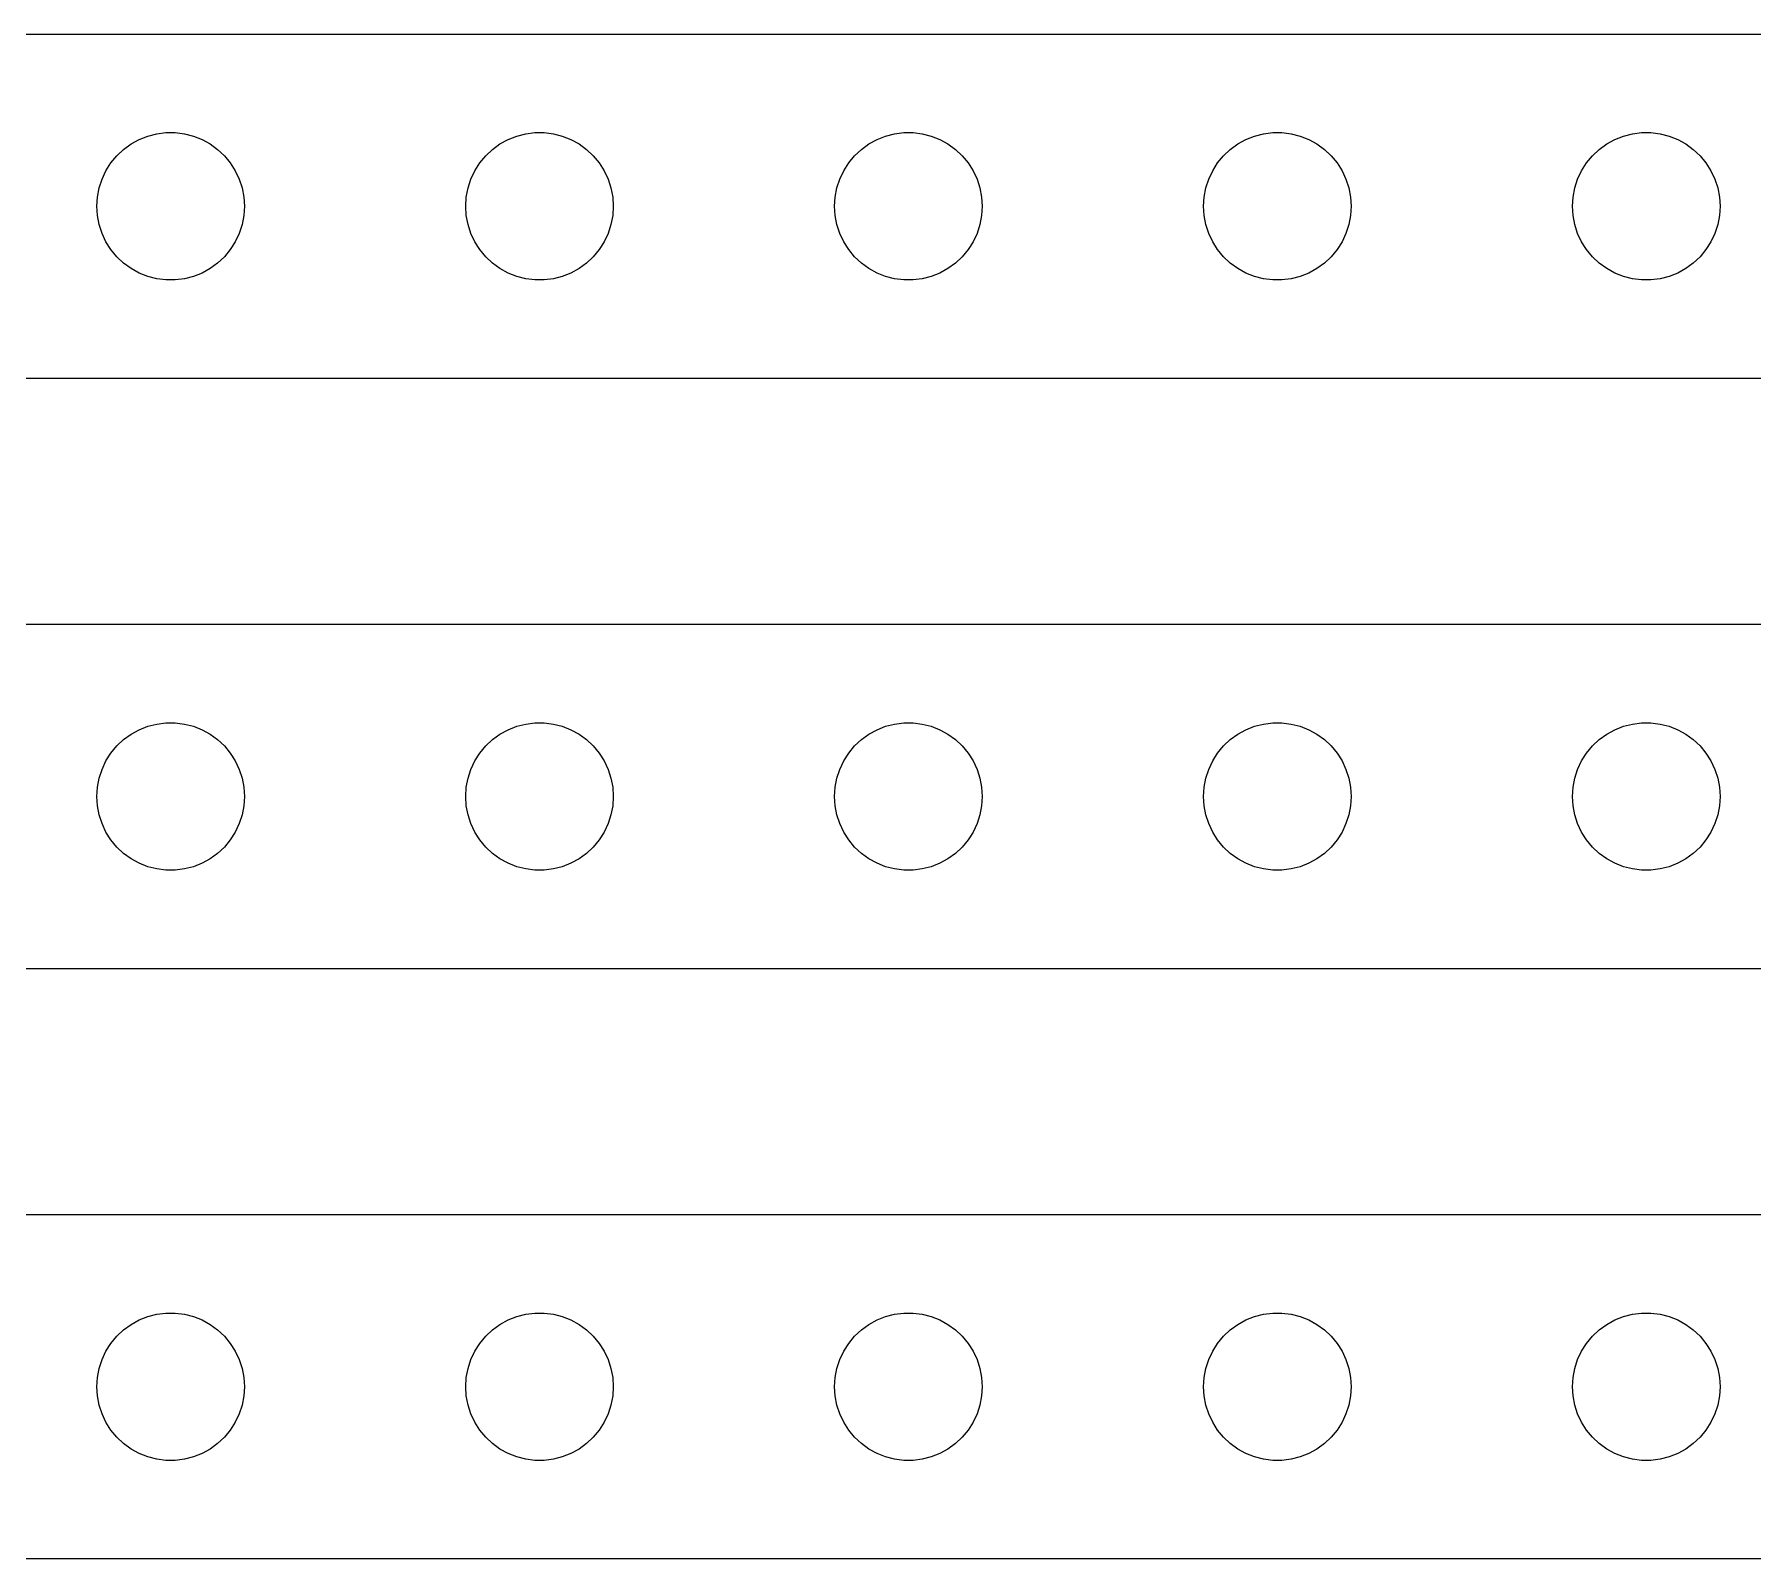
# Model space of a CAD drawing. Header units: metres. Extents: x -127 to 127, y 41 to 103.
# Drawn here: x -5.5 to 64.3, y 41 to 103 of the extents above; entities that cross this region are included whole.
import ezdxf

# ---------------------------------------------------------------- set-up
doc = ezdxf.new("R2010")
doc.units = ezdxf.units.M

msp = doc.modelspace()

# ---------------------------------------------------------------- linework, layer by layer
for p, q in [((122.314, 102.99), (-122.314, 102.99)), ((-1.91226, 98.3115), (-1.60747, 98.533)), ((-1.60747, 98.533), (-1.27733, 98.7145)), ((-1.27733, 98.7145), (-0.92705, 98.8532)), ((-0.92705, 98.8532), (-0.56213, 98.9469)), ((-0.56213, 98.9469), (-0.18837, 98.9941)), ((-0.18837, 98.9941), (0.18837, 98.9941)), ((0.18837, 98.9941), (0.56213, 98.9469)), ((0.56213, 98.9469), (0.92705, 98.8532)), ((0.92705, 98.8532), (1.27733, 98.7145)), ((1.27733, 98.7145), (1.60747, 98.533)), ((1.60747, 98.533), (1.91226, 98.3115)), ((13.0877, 98.3115), (13.3925, 98.533)), ((13.3925, 98.533), (13.7227, 98.7145)), ((13.7227, 98.7145), (14.0729, 98.8532)), ((14.0729, 98.8532), (14.4379, 98.9469)), ((14.4379, 98.9469), (14.8116, 98.9941)), ((14.8116, 98.9941), (15.1884, 98.9941)), ((15.1884, 98.9941), (15.5621, 98.9469)), ((15.5621, 98.9469), (15.927, 98.8532)), ((15.927, 98.8532), (16.2773, 98.7145)), ((16.2773, 98.7145), (16.6075, 98.533)), ((16.6075, 98.533), (16.9123, 98.3115)), ((28.0877, 98.3115), (28.3925, 98.533)), ((28.3925, 98.533), (28.7227, 98.7145)), ((28.7227, 98.7145), (29.0729, 98.8532)), ((29.0729, 98.8532), (29.4379, 98.9469)), ((29.4379, 98.9469), (29.8116, 98.9941)), ((29.8116, 98.9941), (30.1884, 98.9941)), ((30.1884, 98.9941), (30.5621, 98.9469)), ((30.5621, 98.9469), (30.927, 98.8532)), ((30.927, 98.8532), (31.2773, 98.7145)), ((31.2773, 98.7145), (31.6075, 98.533)), ((31.6075, 98.533), (31.9123, 98.3115)), ((43.0877, 98.3115), (43.3925, 98.533)), ((43.3925, 98.533), (43.7227, 98.7145)), ((43.7227, 98.7145), (44.0729, 98.8532)), ((44.0729, 98.8532), (44.4379, 98.9469)), ((44.4379, 98.9469), (44.8116, 98.9941)), ((44.8116, 98.9941), (45.1884, 98.9941)), ((45.1884, 98.9941), (45.5621, 98.9469)), ((45.5621, 98.9469), (45.927, 98.8532)), ((45.927, 98.8532), (46.2773, 98.7145)), ((46.2773, 98.7145), (46.6075, 98.533)), ((46.6075, 98.533), (46.9123, 98.3115)), ((58.0877, 98.3115), (58.3925, 98.533)), ((58.3925, 98.533), (58.7227, 98.7145)), ((58.7227, 98.7145), (59.0729, 98.8532)), ((59.0729, 98.8532), (59.4379, 98.9469)), ((59.4379, 98.9469), (59.8116, 98.9941)), ((59.8116, 98.9941), (60.1884, 98.9941)), ((60.1884, 98.9941), (60.5621, 98.9469)), ((60.5621, 98.9469), (60.927, 98.8532)), ((60.927, 98.8532), (61.2773, 98.7145)), ((61.2773, 98.7145), (61.6075, 98.533)), ((61.6075, 98.533), (61.9123, 98.3115)), ((-2.42705, 97.7634), (-2.1869, 98.0536)), ((-2.1869, 98.0536), (-1.91226, 98.3115)), ((1.91226, 98.3115), (2.1869, 98.0536)), ((2.1869, 98.0536), (2.42705, 97.7634)), ((12.5729, 97.7634), (12.8131, 98.0536)), ((12.8131, 98.0536), (13.0877, 98.3115)), ((16.9123, 98.3115), (17.1869, 98.0536)), ((17.1869, 98.0536), (17.427, 97.7634)), ((27.5729, 97.7634), (27.8131, 98.0536)), ((27.8131, 98.0536), (28.0877, 98.3115)), ((31.9123, 98.3115), (32.1869, 98.0536)), ((32.1869, 98.0536), (32.427, 97.7634)), ((42.5729, 97.7634), (42.8131, 98.0536)), ((42.8131, 98.0536), (43.0877, 98.3115)), ((46.9123, 98.3115), (47.1869, 98.0536)), ((47.1869, 98.0536), (47.427, 97.7634)), ((57.5729, 97.7634), (57.8131, 98.0536)), ((57.8131, 98.0536), (58.0877, 98.3115)), ((61.9123, 98.3115), (62.1869, 98.0536)), ((62.1869, 98.0536), (62.427, 97.7634)), ((-2.78932, 97.1044), (-2.62891, 97.4453)), ((-2.62891, 97.4453), (-2.42705, 97.7634)), ((2.42705, 97.7634), (2.62891, 97.4453)), ((2.62891, 97.4453), (2.78932, 97.1044)), ((12.2107, 97.1044), (12.3711, 97.4453)), ((12.3711, 97.4453), (12.5729, 97.7634)), ((17.427, 97.7634), (17.6289, 97.4453)), ((17.6289, 97.4453), (17.7893, 97.1044)), ((27.2107, 97.1044), (27.3711, 97.4453)), ((27.3711, 97.4453), (27.5729, 97.7634)), ((32.427, 97.7634), (32.6289, 97.4453)), ((32.6289, 97.4453), (32.7893, 97.1044)), ((42.2107, 97.1044), (42.3711, 97.4453)), ((42.3711, 97.4453), (42.5729, 97.7634)), ((47.427, 97.7634), (47.6289, 97.4453)), ((47.6289, 97.4453), (47.7893, 97.1044)), ((57.2107, 97.1044), (57.3711, 97.4453)), ((57.3711, 97.4453), (57.5729, 97.7634)), ((62.427, 97.7634), (62.6289, 97.4453)), ((62.6289, 97.4453), (62.7893, 97.1044)), ((-2.97633, 96.376), (-2.90575, 96.7461)), ((-2.90575, 96.7461), (-2.78932, 97.1044)), ((2.78932, 97.1044), (2.90575, 96.7461)), ((2.90575, 96.7461), (2.97633, 96.376)), ((12.0237, 96.376), (12.0942, 96.7461)), ((12.0942, 96.7461), (12.2107, 97.1044)), ((17.7893, 97.1044), (17.9057, 96.7461)), ((17.9057, 96.7461), (17.9763, 96.376)), ((27.0237, 96.376), (27.0942, 96.7461)), ((27.0942, 96.7461), (27.2107, 97.1044)), ((32.7893, 97.1044), (32.9057, 96.7461)), ((32.9057, 96.7461), (32.9763, 96.376)), ((42.0237, 96.376), (42.0942, 96.7461)), ((42.0942, 96.7461), (42.2107, 97.1044)), ((47.7893, 97.1044), (47.9057, 96.7461)), ((47.9057, 96.7461), (47.9763, 96.376)), ((57.0237, 96.376), (57.0942, 96.7461)), ((57.0942, 96.7461), (57.2107, 97.1044)), ((62.7893, 97.1044), (62.9057, 96.7461)), ((62.9057, 96.7461), (62.9763, 96.376)), ((-3, 96), (-2.97633, 96.376)), ((-2.97633, 95.624), (-3, 96)), ((2.97633, 96.376), (3, 96)), ((3, 96), (2.97633, 95.624)), ((12, 96), (12.0237, 96.376)), ((12.0237, 95.624), (12, 96)), ((17.9763, 96.376), (18, 96)), ((18, 96), (17.9763, 95.624)), ((27, 96), (27.0237, 96.376)), ((27.0237, 95.624), (27, 96)), ((32.9763, 96.376), (33, 96)), ((33, 96), (32.9763, 95.624)), ((42, 96), (42.0237, 96.376)), ((42.0237, 95.624), (42, 96)), ((47.9763, 96.376), (48, 96)), ((48, 96), (47.9763, 95.624)), ((57, 96), (57.0237, 96.376)), ((57.0237, 95.624), (57, 96)), ((62.9763, 96.376), (63, 96)), ((63, 96), (62.9763, 95.624)), ((-2.90575, 95.2539), (-2.97633, 95.624)), ((-2.78932, 94.8956), (-2.90575, 95.2539)), ((2.90575, 95.2539), (2.78932, 94.8956)), ((2.97633, 95.624), (2.90575, 95.2539)), ((12.0942, 95.2539), (12.0237, 95.624)), ((12.2107, 94.8956), (12.0942, 95.2539)), ((17.9057, 95.2539), (17.7893, 94.8956)), ((17.9763, 95.624), (17.9057, 95.2539)), ((27.0942, 95.2539), (27.0237, 95.624)), ((27.2107, 94.8956), (27.0942, 95.2539)), ((32.9057, 95.2539), (32.7893, 94.8956)), ((32.9763, 95.624), (32.9057, 95.2539)), ((42.0942, 95.2539), (42.0237, 95.624)), ((42.2107, 94.8956), (42.0942, 95.2539)), ((47.9057, 95.2539), (47.7893, 94.8956)), ((47.9763, 95.624), (47.9057, 95.2539)), ((57.0942, 95.2539), (57.0237, 95.624)), ((57.2107, 94.8956), (57.0942, 95.2539)), ((62.9057, 95.2539), (62.7893, 94.8956)), ((62.9763, 95.624), (62.9057, 95.2539)), ((-2.62891, 94.5547), (-2.78932, 94.8956)), ((-2.42705, 94.2366), (-2.62891, 94.5547)), ((2.62891, 94.5547), (2.42705, 94.2366)), ((2.78932, 94.8956), (2.62891, 94.5547)), ((12.3711, 94.5547), (12.2107, 94.8956)), ((12.5729, 94.2366), (12.3711, 94.5547)), ((17.6289, 94.5547), (17.427, 94.2366)), ((17.7893, 94.8956), (17.6289, 94.5547)), ((27.3711, 94.5547), (27.2107, 94.8956)), ((27.5729, 94.2366), (27.3711, 94.5547)), ((32.6289, 94.5547), (32.427, 94.2366)), ((32.7893, 94.8956), (32.6289, 94.5547)), ((42.3711, 94.5547), (42.2107, 94.8956)), ((42.5729, 94.2366), (42.3711, 94.5547)), ((47.6289, 94.5547), (47.427, 94.2366)), ((47.7893, 94.8956), (47.6289, 94.5547)), ((57.3711, 94.5547), (57.2107, 94.8956)), ((57.5729, 94.2366), (57.3711, 94.5547)), ((62.6289, 94.5547), (62.427, 94.2366)), ((62.7893, 94.8956), (62.6289, 94.5547)), ((-2.1869, 93.9464), (-2.42705, 94.2366)), ((-1.91226, 93.6885), (-2.1869, 93.9464)), ((-1.60747, 93.467), (-1.91226, 93.6885)), ((1.91226, 93.6885), (1.60747, 93.467)), ((2.1869, 93.9464), (1.91226, 93.6885)), ((2.42705, 94.2366), (2.1869, 93.9464)), ((12.8131, 93.9464), (12.5729, 94.2366)), ((13.0877, 93.6885), (12.8131, 93.9464)), ((13.3925, 93.467), (13.0877, 93.6885)), ((16.9123, 93.6885), (16.6075, 93.467)), ((17.1869, 93.9464), (16.9123, 93.6885)), ((17.427, 94.2366), (17.1869, 93.9464)), ((27.8131, 93.9464), (27.5729, 94.2366)), ((28.0877, 93.6885), (27.8131, 93.9464)), ((28.3925, 93.467), (28.0877, 93.6885)), ((31.9123, 93.6885), (31.6075, 93.467)), ((32.1869, 93.9464), (31.9123, 93.6885)), ((32.427, 94.2366), (32.1869, 93.9464)), ((42.8131, 93.9464), (42.5729, 94.2366)), ((43.0877, 93.6885), (42.8131, 93.9464)), ((43.3925, 93.467), (43.0877, 93.6885)), ((46.9123, 93.6885), (46.6075, 93.467)), ((47.1869, 93.9464), (46.9123, 93.6885)), ((47.427, 94.2366), (47.1869, 93.9464)), ((57.8131, 93.9464), (57.5729, 94.2366)), ((58.0877, 93.6885), (57.8131, 93.9464)), ((58.3925, 93.467), (58.0877, 93.6885)), ((61.9123, 93.6885), (61.6075, 93.467)), ((62.1869, 93.9464), (61.9123, 93.6885)), ((62.427, 94.2366), (62.1869, 93.9464)), ((-1.27733, 93.2855), (-1.60747, 93.467)), ((-0.92705, 93.1468), (-1.27733, 93.2855)), ((-0.56213, 93.0531), (-0.92705, 93.1468)), ((-0.18837, 93.0059), (-0.56213, 93.0531)), ((0.18837, 93.0059), (-0.18837, 93.0059)), ((0.56213, 93.0531), (0.18837, 93.0059)), ((0.92705, 93.1468), (0.56213, 93.0531)), ((1.27733, 93.2855), (0.92705, 93.1468)), ((1.60747, 93.467), (1.27733, 93.2855)), ((13.7227, 93.2855), (13.3925, 93.467)), ((14.0729, 93.1468), (13.7227, 93.2855)), ((14.4379, 93.0531), (14.0729, 93.1468)), ((14.8116, 93.0059), (14.4379, 93.0531)), ((15.1884, 93.0059), (14.8116, 93.0059)), ((15.5621, 93.0531), (15.1884, 93.0059)), ((15.927, 93.1468), (15.5621, 93.0531)), ((16.2773, 93.2855), (15.927, 93.1468)), ((16.6075, 93.467), (16.2773, 93.2855)), ((28.7227, 93.2855), (28.3925, 93.467)), ((29.0729, 93.1468), (28.7227, 93.2855)), ((29.4379, 93.0531), (29.0729, 93.1468)), ((29.8116, 93.0059), (29.4379, 93.0531)), ((30.1884, 93.0059), (29.8116, 93.0059)), ((30.5621, 93.0531), (30.1884, 93.0059)), ((30.927, 93.1468), (30.5621, 93.0531)), ((31.2773, 93.2855), (30.927, 93.1468)), ((31.6075, 93.467), (31.2773, 93.2855)), ((43.7227, 93.2855), (43.3925, 93.467)), ((44.0729, 93.1468), (43.7227, 93.2855)), ((44.4379, 93.0531), (44.0729, 93.1468)), ((44.8116, 93.0059), (44.4379, 93.0531)), ((45.1884, 93.0059), (44.8116, 93.0059)), ((45.5621, 93.0531), (45.1884, 93.0059)), ((45.927, 93.1468), (45.5621, 93.0531)), ((46.2773, 93.2855), (45.927, 93.1468)), ((46.6075, 93.467), (46.2773, 93.2855)), ((58.7227, 93.2855), (58.3925, 93.467)), ((59.0729, 93.1468), (58.7227, 93.2855)), ((59.4379, 93.0531), (59.0729, 93.1468)), ((59.8116, 93.0059), (59.4379, 93.0531)), ((60.1884, 93.0059), (59.8116, 93.0059)), ((60.5621, 93.0531), (60.1884, 93.0059)), ((60.927, 93.1468), (60.5621, 93.0531)), ((61.2773, 93.2855), (60.927, 93.1468)), ((61.6075, 93.467), (61.2773, 93.2855)), ((-122.314, 89.0099), (122.314, 89.0099)), ((122.314, 78.9901), (-122.314, 78.9901)), ((-1.27733, 74.7145), (-0.92705, 74.8532)), ((-0.92705, 74.8532), (-0.56213, 74.9469)), ((-0.56213, 74.9469), (-0.18837, 74.9941)), ((-0.18837, 74.9941), (0.18837, 74.9941)), ((0.18837, 74.9941), (0.56213, 74.9469)), ((0.56213, 74.9469), (0.92705, 74.8532)), ((0.92705, 74.8532), (1.27733, 74.7145)), ((13.7227, 74.7145), (14.0729, 74.8532)), ((14.0729, 74.8532), (14.4379, 74.9469)), ((14.4379, 74.9469), (14.8116, 74.9941)), ((14.8116, 74.9941), (15.1884, 74.9941)), ((15.1884, 74.9941), (15.5621, 74.9469)), ((15.5621, 74.9469), (15.927, 74.8532)), ((15.927, 74.8532), (16.2773, 74.7145)), ((28.7227, 74.7145), (29.0729, 74.8532)), ((29.0729, 74.8532), (29.4379, 74.9469)), ((29.4379, 74.9469), (29.8116, 74.9941)), ((29.8116, 74.9941), (30.1884, 74.9941)), ((30.1884, 74.9941), (30.5621, 74.9469)), ((30.5621, 74.9469), (30.927, 74.8532)), ((30.927, 74.8532), (31.2773, 74.7145)), ((43.7227, 74.7145), (44.0729, 74.8532)), ((44.0729, 74.8532), (44.4379, 74.9469)), ((44.4379, 74.9469), (44.8116, 74.9941)), ((44.8116, 74.9941), (45.1884, 74.9941)), ((45.1884, 74.9941), (45.5621, 74.9469)), ((45.5621, 74.9469), (45.927, 74.8532)), ((45.927, 74.8532), (46.2773, 74.7145)), ((58.7227, 74.7145), (59.0729, 74.8532)), ((59.0729, 74.8532), (59.4379, 74.9469)), ((59.4379, 74.9469), (59.8116, 74.9941)), ((59.8116, 74.9941), (60.1884, 74.9941)), ((60.1884, 74.9941), (60.5621, 74.9469)), ((60.5621, 74.9469), (60.927, 74.8532)), ((60.927, 74.8532), (61.2773, 74.7145)), ((-2.1869, 74.0536), (-1.91226, 74.3115)), ((-1.91226, 74.3115), (-1.60747, 74.533)), ((-1.60747, 74.533), (-1.27733, 74.7145)), ((1.27733, 74.7145), (1.60747, 74.533)), ((1.60747, 74.533), (1.91226, 74.3115)), ((1.91226, 74.3115), (2.1869, 74.0536)), ((12.8131, 74.0536), (13.0877, 74.3115)), ((13.0877, 74.3115), (13.3925, 74.533)), ((13.3925, 74.533), (13.7227, 74.7145)), ((16.2773, 74.7145), (16.6075, 74.533)), ((16.6075, 74.533), (16.9123, 74.3115)), ((16.9123, 74.3115), (17.1869, 74.0536)), ((27.8131, 74.0536), (28.0877, 74.3115)), ((28.0877, 74.3115), (28.3925, 74.533)), ((28.3925, 74.533), (28.7227, 74.7145)), ((31.2773, 74.7145), (31.6075, 74.533)), ((31.6075, 74.533), (31.9123, 74.3115)), ((31.9123, 74.3115), (32.1869, 74.0536)), ((42.8131, 74.0536), (43.0877, 74.3115)), ((43.0877, 74.3115), (43.3925, 74.533)), ((43.3925, 74.533), (43.7227, 74.7145)), ((46.2773, 74.7145), (46.6075, 74.533)), ((46.6075, 74.533), (46.9123, 74.3115)), ((46.9123, 74.3115), (47.1869, 74.0536)), ((57.8131, 74.0536), (58.0877, 74.3115)), ((58.0877, 74.3115), (58.3925, 74.533)), ((58.3925, 74.533), (58.7227, 74.7145)), ((61.2773, 74.7145), (61.6075, 74.533)), ((61.6075, 74.533), (61.9123, 74.3115)), ((61.9123, 74.3115), (62.1869, 74.0536)), ((-2.78932, 73.1044), (-2.62891, 73.4453)), ((-2.62891, 73.4453), (-2.42705, 73.7634)), ((-2.42705, 73.7634), (-2.1869, 74.0536)), ((2.1869, 74.0536), (2.42705, 73.7634)), ((2.42705, 73.7634), (2.62891, 73.4453)), ((2.62891, 73.4453), (2.78932, 73.1044)), ((12.2107, 73.1044), (12.3711, 73.4453)), ((12.3711, 73.4453), (12.5729, 73.7634)), ((12.5729, 73.7634), (12.8131, 74.0536)), ((17.1869, 74.0536), (17.427, 73.7634)), ((17.427, 73.7634), (17.6289, 73.4453)), ((17.6289, 73.4453), (17.7893, 73.1044)), ((27.2107, 73.1044), (27.3711, 73.4453)), ((27.3711, 73.4453), (27.5729, 73.7634)), ((27.5729, 73.7634), (27.8131, 74.0536)), ((32.1869, 74.0536), (32.427, 73.7634)), ((32.427, 73.7634), (32.6289, 73.4453)), ((32.6289, 73.4453), (32.7893, 73.1044)), ((42.2107, 73.1044), (42.3711, 73.4453)), ((42.3711, 73.4453), (42.5729, 73.7634)), ((42.5729, 73.7634), (42.8131, 74.0536)), ((47.1869, 74.0536), (47.427, 73.7634)), ((47.427, 73.7634), (47.6289, 73.4453)), ((47.6289, 73.4453), (47.7893, 73.1044)), ((57.2107, 73.1044), (57.3711, 73.4453)), ((57.3711, 73.4453), (57.5729, 73.7634)), ((57.5729, 73.7634), (57.8131, 74.0536)), ((62.1869, 74.0536), (62.427, 73.7634)), ((62.427, 73.7634), (62.6289, 73.4453)), ((62.6289, 73.4453), (62.7893, 73.1044)), ((-2.97633, 72.376), (-2.90575, 72.7461)), ((-2.90575, 72.7461), (-2.78932, 73.1044)), ((2.78932, 73.1044), (2.90575, 72.7461)), ((2.90575, 72.7461), (2.97633, 72.376)), ((12.0237, 72.376), (12.0942, 72.7461)), ((12.0942, 72.7461), (12.2107, 73.1044)), ((17.7893, 73.1044), (17.9057, 72.7461)), ((17.9057, 72.7461), (17.9763, 72.376)), ((27.0237, 72.376), (27.0942, 72.7461)), ((27.0942, 72.7461), (27.2107, 73.1044)), ((32.7893, 73.1044), (32.9057, 72.7461)), ((32.9057, 72.7461), (32.9763, 72.376)), ((42.0237, 72.376), (42.0942, 72.7461)), ((42.0942, 72.7461), (42.2107, 73.1044)), ((47.7893, 73.1044), (47.9057, 72.7461)), ((47.9057, 72.7461), (47.9763, 72.376)), ((57.0237, 72.376), (57.0942, 72.7461)), ((57.0942, 72.7461), (57.2107, 73.1044)), ((62.7893, 73.1044), (62.9057, 72.7461)), ((62.9057, 72.7461), (62.9763, 72.376)), ((-3, 72), (-2.97633, 72.376)), ((-2.97633, 71.624), (-3, 72)), ((2.97633, 72.376), (3, 72)), ((3, 72), (2.97633, 71.624)), ((12, 72), (12.0237, 72.376)), ((12.0237, 71.624), (12, 72)), ((17.9763, 72.376), (18, 72)), ((18, 72), (17.9763, 71.624)), ((27, 72), (27.0237, 72.376)), ((27.0237, 71.624), (27, 72)), ((32.9763, 72.376), (33, 72)), ((33, 72), (32.9763, 71.624)), ((42, 72), (42.0237, 72.376)), ((42.0237, 71.624), (42, 72)), ((47.9763, 72.376), (48, 72)), ((48, 72), (47.9763, 71.624)), ((57, 72), (57.0237, 72.376)), ((57.0237, 71.624), (57, 72)), ((62.9763, 72.376), (63, 72)), ((63, 72), (62.9763, 71.624)), ((-2.90575, 71.2539), (-2.97633, 71.624)), ((2.97633, 71.624), (2.90575, 71.2539)), ((12.0942, 71.2539), (12.0237, 71.624)), ((17.9763, 71.624), (17.9057, 71.2539)), ((27.0942, 71.2539), (27.0237, 71.624)), ((32.9763, 71.624), (32.9057, 71.2539)), ((42.0942, 71.2539), (42.0237, 71.624)), ((47.9763, 71.624), (47.9057, 71.2539)), ((57.0942, 71.2539), (57.0237, 71.624)), ((62.9763, 71.624), (62.9057, 71.2539)), ((-2.78932, 70.8956), (-2.90575, 71.2539)), ((-2.62891, 70.5547), (-2.78932, 70.8956)), ((2.78932, 70.8956), (2.62891, 70.5547)), ((2.90575, 71.2539), (2.78932, 70.8956)), ((12.2107, 70.8956), (12.0942, 71.2539)), ((12.3711, 70.5547), (12.2107, 70.8956)), ((17.7893, 70.8956), (17.6289, 70.5547)), ((17.9057, 71.2539), (17.7893, 70.8956)), ((27.2107, 70.8956), (27.0942, 71.2539)), ((27.3711, 70.5547), (27.2107, 70.8956)), ((32.7893, 70.8956), (32.6289, 70.5547)), ((32.9057, 71.2539), (32.7893, 70.8956)), ((42.2107, 70.8956), (42.0942, 71.2539)), ((42.3711, 70.5547), (42.2107, 70.8956)), ((47.7893, 70.8956), (47.6289, 70.5547)), ((47.9057, 71.2539), (47.7893, 70.8956)), ((57.2107, 70.8956), (57.0942, 71.2539)), ((57.3711, 70.5547), (57.2107, 70.8956)), ((62.7893, 70.8956), (62.6289, 70.5547)), ((62.9057, 71.2539), (62.7893, 70.8956)), ((-2.42705, 70.2366), (-2.62891, 70.5547)), ((-2.1869, 69.9464), (-2.42705, 70.2366)), ((-1.91226, 69.6885), (-2.1869, 69.9464)), ((2.1869, 69.9464), (1.91226, 69.6885)), ((2.42705, 70.2366), (2.1869, 69.9464)), ((2.62891, 70.5547), (2.42705, 70.2366)), ((12.5729, 70.2366), (12.3711, 70.5547)), ((12.8131, 69.9464), (12.5729, 70.2366)), ((13.0877, 69.6885), (12.8131, 69.9464)), ((17.1869, 69.9464), (16.9123, 69.6885)), ((17.427, 70.2366), (17.1869, 69.9464)), ((17.6289, 70.5547), (17.427, 70.2366)), ((27.5729, 70.2366), (27.3711, 70.5547)), ((27.8131, 69.9464), (27.5729, 70.2366)), ((28.0877, 69.6885), (27.8131, 69.9464)), ((32.1869, 69.9464), (31.9123, 69.6885)), ((32.427, 70.2366), (32.1869, 69.9464)), ((32.6289, 70.5547), (32.427, 70.2366)), ((42.5729, 70.2366), (42.3711, 70.5547)), ((42.8131, 69.9464), (42.5729, 70.2366)), ((43.0877, 69.6885), (42.8131, 69.9464)), ((47.1869, 69.9464), (46.9123, 69.6885)), ((47.427, 70.2366), (47.1869, 69.9464)), ((47.6289, 70.5547), (47.427, 70.2366)), ((57.5729, 70.2366), (57.3711, 70.5547)), ((57.8131, 69.9464), (57.5729, 70.2366)), ((58.0877, 69.6885), (57.8131, 69.9464)), ((62.1869, 69.9464), (61.9123, 69.6885)), ((62.427, 70.2366), (62.1869, 69.9464)), ((62.6289, 70.5547), (62.427, 70.2366)), ((-1.60747, 69.467), (-1.91226, 69.6885)), ((-1.27733, 69.2855), (-1.60747, 69.467)), ((-0.92705, 69.1468), (-1.27733, 69.2855)), ((1.27733, 69.2855), (0.92705, 69.1468)), ((1.60747, 69.467), (1.27733, 69.2855)), ((1.91226, 69.6885), (1.60747, 69.467)), ((13.3925, 69.467), (13.0877, 69.6885)), ((13.7227, 69.2855), (13.3925, 69.467)), ((14.0729, 69.1468), (13.7227, 69.2855)), ((16.2773, 69.2855), (15.927, 69.1468)), ((16.6075, 69.467), (16.2773, 69.2855)), ((16.9123, 69.6885), (16.6075, 69.467)), ((28.3925, 69.467), (28.0877, 69.6885)), ((28.7227, 69.2855), (28.3925, 69.467)), ((29.0729, 69.1468), (28.7227, 69.2855)), ((31.2773, 69.2855), (30.927, 69.1468)), ((31.6075, 69.467), (31.2773, 69.2855)), ((31.9123, 69.6885), (31.6075, 69.467)), ((43.3925, 69.467), (43.0877, 69.6885)), ((43.7227, 69.2855), (43.3925, 69.467)), ((44.0729, 69.1468), (43.7227, 69.2855)), ((46.2773, 69.2855), (45.927, 69.1468)), ((46.6075, 69.467), (46.2773, 69.2855)), ((46.9123, 69.6885), (46.6075, 69.467)), ((58.3925, 69.467), (58.0877, 69.6885)), ((58.7227, 69.2855), (58.3925, 69.467)), ((59.0729, 69.1468), (58.7227, 69.2855)), ((61.2773, 69.2855), (60.927, 69.1468)), ((61.6075, 69.467), (61.2773, 69.2855)), ((61.9123, 69.6885), (61.6075, 69.467)), ((-0.56213, 69.0531), (-0.92705, 69.1468)), ((-0.18837, 69.0059), (-0.56213, 69.0531)), ((0.18837, 69.0059), (-0.18837, 69.0059)), ((0.56213, 69.0531), (0.18837, 69.0059)), ((0.92705, 69.1468), (0.56213, 69.0531)), ((14.4379, 69.0531), (14.0729, 69.1468)), ((14.8116, 69.0059), (14.4379, 69.0531)), ((15.1884, 69.0059), (14.8116, 69.0059)), ((15.5621, 69.0531), (15.1884, 69.0059)), ((15.927, 69.1468), (15.5621, 69.0531)), ((29.4379, 69.0531), (29.0729, 69.1468)), ((29.8116, 69.0059), (29.4379, 69.0531)), ((30.1884, 69.0059), (29.8116, 69.0059)), ((30.5621, 69.0531), (30.1884, 69.0059)), ((30.927, 69.1468), (30.5621, 69.0531)), ((44.4379, 69.0531), (44.0729, 69.1468)), ((44.8116, 69.0059), (44.4379, 69.0531)), ((45.1884, 69.0059), (44.8116, 69.0059)), ((45.5621, 69.0531), (45.1884, 69.0059)), ((45.927, 69.1468), (45.5621, 69.0531)), ((59.4379, 69.0531), (59.0729, 69.1468)), ((59.8116, 69.0059), (59.4379, 69.0531)), ((60.1884, 69.0059), (59.8116, 69.0059)), ((60.5621, 69.0531), (60.1884, 69.0059)), ((60.927, 69.1468), (60.5621, 69.0531)), ((-122.314, 65.0099), (122.314, 65.0099)), ((122.314, 54.9901), (-122.314, 54.9901)), ((-2.1869, 50.0536), (-1.91226, 50.3115)), ((-1.91226, 50.3115), (-1.60747, 50.533)), ((-1.60747, 50.533), (-1.27733, 50.7145)), ((-1.27733, 50.7145), (-0.92705, 50.8532)), ((-0.92705, 50.8532), (-0.56213, 50.9469)), ((-0.56213, 50.9469), (-0.18837, 50.9941)), ((-0.18837, 50.9941), (0.18837, 50.9941)), ((0.18837, 50.9941), (0.56213, 50.9469)), ((0.56213, 50.9469), (0.92705, 50.8532)), ((0.92705, 50.8532), (1.27733, 50.7145)), ((1.27733, 50.7145), (1.60747, 50.533)), ((1.60747, 50.533), (1.91226, 50.3115)), ((1.91226, 50.3115), (2.1869, 50.0536)), ((12.8131, 50.0536), (13.0877, 50.3115)), ((13.0877, 50.3115), (13.3925, 50.533)), ((13.3925, 50.533), (13.7227, 50.7145)), ((13.7227, 50.7145), (14.0729, 50.8532)), ((14.0729, 50.8532), (14.4379, 50.9469)), ((14.4379, 50.9469), (14.8116, 50.9941)), ((14.8116, 50.9941), (15.1884, 50.9941)), ((15.1884, 50.9941), (15.5621, 50.9469)), ((15.5621, 50.9469), (15.927, 50.8532)), ((15.927, 50.8532), (16.2773, 50.7145)), ((16.2773, 50.7145), (16.6075, 50.533)), ((16.6075, 50.533), (16.9123, 50.3115)), ((16.9123, 50.3115), (17.1869, 50.0536)), ((27.8131, 50.0536), (28.0877, 50.3115)), ((28.0877, 50.3115), (28.3925, 50.533)), ((28.3925, 50.533), (28.7227, 50.7145)), ((28.7227, 50.7145), (29.0729, 50.8532)), ((29.0729, 50.8532), (29.4379, 50.9469)), ((29.4379, 50.9469), (29.8116, 50.9941)), ((29.8116, 50.9941), (30.1884, 50.9941)), ((30.1884, 50.9941), (30.5621, 50.9469)), ((30.5621, 50.9469), (30.927, 50.8532)), ((30.927, 50.8532), (31.2773, 50.7145)), ((31.2773, 50.7145), (31.6075, 50.533)), ((31.6075, 50.533), (31.9123, 50.3115)), ((31.9123, 50.3115), (32.1869, 50.0536)), ((42.8131, 50.0536), (43.0877, 50.3115)), ((43.0877, 50.3115), (43.3925, 50.533)), ((43.3925, 50.533), (43.7227, 50.7145)), ((43.7227, 50.7145), (44.0729, 50.8532)), ((44.0729, 50.8532), (44.4379, 50.9469)), ((44.4379, 50.9469), (44.8116, 50.9941)), ((44.8116, 50.9941), (45.1884, 50.9941)), ((45.1884, 50.9941), (45.5621, 50.9469)), ((45.5621, 50.9469), (45.927, 50.8532)), ((45.927, 50.8532), (46.2773, 50.7145)), ((46.2773, 50.7145), (46.6075, 50.533)), ((46.6075, 50.533), (46.9123, 50.3115)), ((46.9123, 50.3115), (47.1869, 50.0536)), ((57.8131, 50.0536), (58.0877, 50.3115)), ((58.0877, 50.3115), (58.3925, 50.533)), ((58.3925, 50.533), (58.7227, 50.7145)), ((58.7227, 50.7145), (59.0729, 50.8532)), ((59.0729, 50.8532), (59.4379, 50.9469)), ((59.4379, 50.9469), (59.8116, 50.9941)), ((59.8116, 50.9941), (60.1884, 50.9941)), ((60.1884, 50.9941), (60.5621, 50.9469)), ((60.5621, 50.9469), (60.927, 50.8532)), ((60.927, 50.8532), (61.2773, 50.7145)), ((61.2773, 50.7145), (61.6075, 50.533)), ((61.6075, 50.533), (61.9123, 50.3115)), ((61.9123, 50.3115), (62.1869, 50.0536)), ((-2.62891, 49.4453), (-2.42705, 49.7634)), ((-2.42705, 49.7634), (-2.1869, 50.0536)), ((2.1869, 50.0536), (2.42705, 49.7634)), ((2.42705, 49.7634), (2.62891, 49.4453)), ((12.3711, 49.4453), (12.5729, 49.7634)), ((12.5729, 49.7634), (12.8131, 50.0536)), ((17.1869, 50.0536), (17.427, 49.7634)), ((17.427, 49.7634), (17.6289, 49.4453)), ((27.3711, 49.4453), (27.5729, 49.7634)), ((27.5729, 49.7634), (27.8131, 50.0536)), ((32.1869, 50.0536), (32.427, 49.7634)), ((32.427, 49.7634), (32.6289, 49.4453)), ((42.3711, 49.4453), (42.5729, 49.7634)), ((42.5729, 49.7634), (42.8131, 50.0536)), ((47.1869, 50.0536), (47.427, 49.7634)), ((47.427, 49.7634), (47.6289, 49.4453)), ((57.3711, 49.4453), (57.5729, 49.7634)), ((57.5729, 49.7634), (57.8131, 50.0536)), ((62.1869, 50.0536), (62.427, 49.7634)), ((62.427, 49.7634), (62.6289, 49.4453)), ((-2.90575, 48.7461), (-2.78932, 49.1044)), ((-2.78932, 49.1044), (-2.62891, 49.4453)), ((2.62891, 49.4453), (2.78932, 49.1044)), ((2.78932, 49.1044), (2.90575, 48.7461)), ((12.0942, 48.7461), (12.2107, 49.1044)), ((12.2107, 49.1044), (12.3711, 49.4453)), ((17.6289, 49.4453), (17.7893, 49.1044)), ((17.7893, 49.1044), (17.9057, 48.7461)), ((27.0942, 48.7461), (27.2107, 49.1044)), ((27.2107, 49.1044), (27.3711, 49.4453)), ((32.6289, 49.4453), (32.7893, 49.1044)), ((32.7893, 49.1044), (32.9057, 48.7461)), ((42.0942, 48.7461), (42.2107, 49.1044)), ((42.2107, 49.1044), (42.3711, 49.4453)), ((47.6289, 49.4453), (47.7893, 49.1044)), ((47.7893, 49.1044), (47.9057, 48.7461)), ((57.0942, 48.7461), (57.2107, 49.1044)), ((57.2107, 49.1044), (57.3711, 49.4453)), ((62.6289, 49.4453), (62.7893, 49.1044)), ((62.7893, 49.1044), (62.9057, 48.7461)), ((-3, 48), (-2.97633, 48.376)), ((-2.97633, 48.376), (-2.90575, 48.7461)), ((2.90575, 48.7461), (2.97633, 48.376)), ((2.97633, 48.376), (3, 48)), ((12, 48), (12.0237, 48.376)), ((12.0237, 48.376), (12.0942, 48.7461)), ((17.9057, 48.7461), (17.9763, 48.376)), ((17.9763, 48.376), (18, 48)), ((27, 48), (27.0237, 48.376)), ((27.0237, 48.376), (27.0942, 48.7461)), ((32.9057, 48.7461), (32.9763, 48.376)), ((32.9763, 48.376), (33, 48)), ((42, 48), (42.0237, 48.376)), ((42.0237, 48.376), (42.0942, 48.7461)), ((47.9057, 48.7461), (47.9763, 48.376)), ((47.9763, 48.376), (48, 48)), ((57, 48), (57.0237, 48.376)), ((57.0237, 48.376), (57.0942, 48.7461)), ((62.9057, 48.7461), (62.9763, 48.376)), ((62.9763, 48.376), (63, 48)), ((-2.97633, 47.624), (-3, 48)), ((-2.90575, 47.2539), (-2.97633, 47.624)), ((2.97633, 47.624), (2.90575, 47.2539)), ((3, 48), (2.97633, 47.624)), ((12.0237, 47.624), (12, 48)), ((12.0942, 47.2539), (12.0237, 47.624)), ((17.9763, 47.624), (17.9057, 47.2539)), ((18, 48), (17.9763, 47.624)), ((27.0237, 47.624), (27, 48)), ((27.0942, 47.2539), (27.0237, 47.624)), ((32.9763, 47.624), (32.9057, 47.2539)), ((33, 48), (32.9763, 47.624)), ((42.0237, 47.624), (42, 48)), ((42.0942, 47.2539), (42.0237, 47.624)), ((47.9763, 47.624), (47.9057, 47.2539)), ((48, 48), (47.9763, 47.624)), ((57.0237, 47.624), (57, 48)), ((57.0942, 47.2539), (57.0237, 47.624)), ((62.9763, 47.624), (62.9057, 47.2539)), ((63, 48), (62.9763, 47.624)), ((-2.78932, 46.8956), (-2.90575, 47.2539)), ((-2.62891, 46.5547), (-2.78932, 46.8956)), ((2.78932, 46.8956), (2.62891, 46.5547)), ((2.90575, 47.2539), (2.78932, 46.8956)), ((12.2107, 46.8956), (12.0942, 47.2539)), ((12.3711, 46.5547), (12.2107, 46.8956)), ((17.7893, 46.8956), (17.6289, 46.5547)), ((17.9057, 47.2539), (17.7893, 46.8956)), ((27.2107, 46.8956), (27.0942, 47.2539)), ((27.3711, 46.5547), (27.2107, 46.8956)), ((32.7893, 46.8956), (32.6289, 46.5547)), ((32.9057, 47.2539), (32.7893, 46.8956)), ((42.2107, 46.8956), (42.0942, 47.2539)), ((42.3711, 46.5547), (42.2107, 46.8956)), ((47.7893, 46.8956), (47.6289, 46.5547)), ((47.9057, 47.2539), (47.7893, 46.8956)), ((57.2107, 46.8956), (57.0942, 47.2539)), ((57.3711, 46.5547), (57.2107, 46.8956)), ((62.7893, 46.8956), (62.6289, 46.5547)), ((62.9057, 47.2539), (62.7893, 46.8956)), ((-2.42705, 46.2366), (-2.62891, 46.5547)), ((-2.1869, 45.9464), (-2.42705, 46.2366)), ((2.42705, 46.2366), (2.1869, 45.9464)), ((2.62891, 46.5547), (2.42705, 46.2366)), ((12.5729, 46.2366), (12.3711, 46.5547)), ((12.8131, 45.9464), (12.5729, 46.2366)), ((17.427, 46.2366), (17.1869, 45.9464)), ((17.6289, 46.5547), (17.427, 46.2366)), ((27.5729, 46.2366), (27.3711, 46.5547)), ((27.8131, 45.9464), (27.5729, 46.2366)), ((32.427, 46.2366), (32.1869, 45.9464)), ((32.6289, 46.5547), (32.427, 46.2366)), ((42.5729, 46.2366), (42.3711, 46.5547)), ((42.8131, 45.9464), (42.5729, 46.2366)), ((47.427, 46.2366), (47.1869, 45.9464)), ((47.6289, 46.5547), (47.427, 46.2366)), ((57.5729, 46.2366), (57.3711, 46.5547)), ((57.8131, 45.9464), (57.5729, 46.2366)), ((62.427, 46.2366), (62.1869, 45.9464)), ((62.6289, 46.5547), (62.427, 46.2366)), ((-1.91226, 45.6885), (-2.1869, 45.9464)), ((-1.60747, 45.467), (-1.91226, 45.6885)), ((-1.27733, 45.2855), (-1.60747, 45.467)), ((1.60747, 45.467), (1.27733, 45.2855)), ((1.91226, 45.6885), (1.60747, 45.467)), ((2.1869, 45.9464), (1.91226, 45.6885)), ((13.0877, 45.6885), (12.8131, 45.9464)), ((13.3925, 45.467), (13.0877, 45.6885)), ((13.7227, 45.2855), (13.3925, 45.467)), ((16.6075, 45.467), (16.2773, 45.2855)), ((16.9123, 45.6885), (16.6075, 45.467)), ((17.1869, 45.9464), (16.9123, 45.6885)), ((28.0877, 45.6885), (27.8131, 45.9464)), ((28.3925, 45.467), (28.0877, 45.6885)), ((28.7227, 45.2855), (28.3925, 45.467)), ((31.6075, 45.467), (31.2773, 45.2855)), ((31.9123, 45.6885), (31.6075, 45.467)), ((32.1869, 45.9464), (31.9123, 45.6885)), ((43.0877, 45.6885), (42.8131, 45.9464)), ((43.3925, 45.467), (43.0877, 45.6885)), ((43.7227, 45.2855), (43.3925, 45.467)), ((46.6075, 45.467), (46.2773, 45.2855)), ((46.9123, 45.6885), (46.6075, 45.467)), ((47.1869, 45.9464), (46.9123, 45.6885)), ((58.0877, 45.6885), (57.8131, 45.9464)), ((58.3925, 45.467), (58.0877, 45.6885)), ((58.7227, 45.2855), (58.3925, 45.467)), ((61.6075, 45.467), (61.2773, 45.2855)), ((61.9123, 45.6885), (61.6075, 45.467)), ((62.1869, 45.9464), (61.9123, 45.6885)), ((-0.92705, 45.1468), (-1.27733, 45.2855)), ((-0.56213, 45.0531), (-0.92705, 45.1468)), ((-0.18837, 45.0059), (-0.56213, 45.0531)), ((0.18837, 45.0059), (-0.18837, 45.0059)), ((0.56213, 45.0531), (0.18837, 45.0059)), ((0.92705, 45.1468), (0.56213, 45.0531)), ((1.27733, 45.2855), (0.92705, 45.1468)), ((14.0729, 45.1468), (13.7227, 45.2855)), ((14.4379, 45.0531), (14.0729, 45.1468)), ((14.8116, 45.0059), (14.4379, 45.0531)), ((15.1884, 45.0059), (14.8116, 45.0059)), ((15.5621, 45.0531), (15.1884, 45.0059)), ((15.927, 45.1468), (15.5621, 45.0531)), ((16.2773, 45.2855), (15.927, 45.1468)), ((29.0729, 45.1468), (28.7227, 45.2855)), ((29.4379, 45.0531), (29.0729, 45.1468)), ((29.8116, 45.0059), (29.4379, 45.0531)), ((30.1884, 45.0059), (29.8116, 45.0059)), ((30.5621, 45.0531), (30.1884, 45.0059)), ((30.927, 45.1468), (30.5621, 45.0531)), ((31.2773, 45.2855), (30.927, 45.1468)), ((44.0729, 45.1468), (43.7227, 45.2855)), ((44.4379, 45.0531), (44.0729, 45.1468)), ((44.8116, 45.0059), (44.4379, 45.0531)), ((45.1884, 45.0059), (44.8116, 45.0059)), ((45.5621, 45.0531), (45.1884, 45.0059)), ((45.927, 45.1468), (45.5621, 45.0531)), ((46.2773, 45.2855), (45.927, 45.1468)), ((59.0729, 45.1468), (58.7227, 45.2855)), ((59.4379, 45.0531), (59.0729, 45.1468)), ((59.8116, 45.0059), (59.4379, 45.0531)), ((60.1884, 45.0059), (59.8116, 45.0059)), ((60.5621, 45.0531), (60.1884, 45.0059)), ((60.927, 45.1468), (60.5621, 45.0531)), ((61.2773, 45.2855), (60.927, 45.1468)), ((-122.314, 41.0099), (122.314, 41.0099))]:
    msp.add_line(p, q)

doc.saveas('drawing.dxf')
